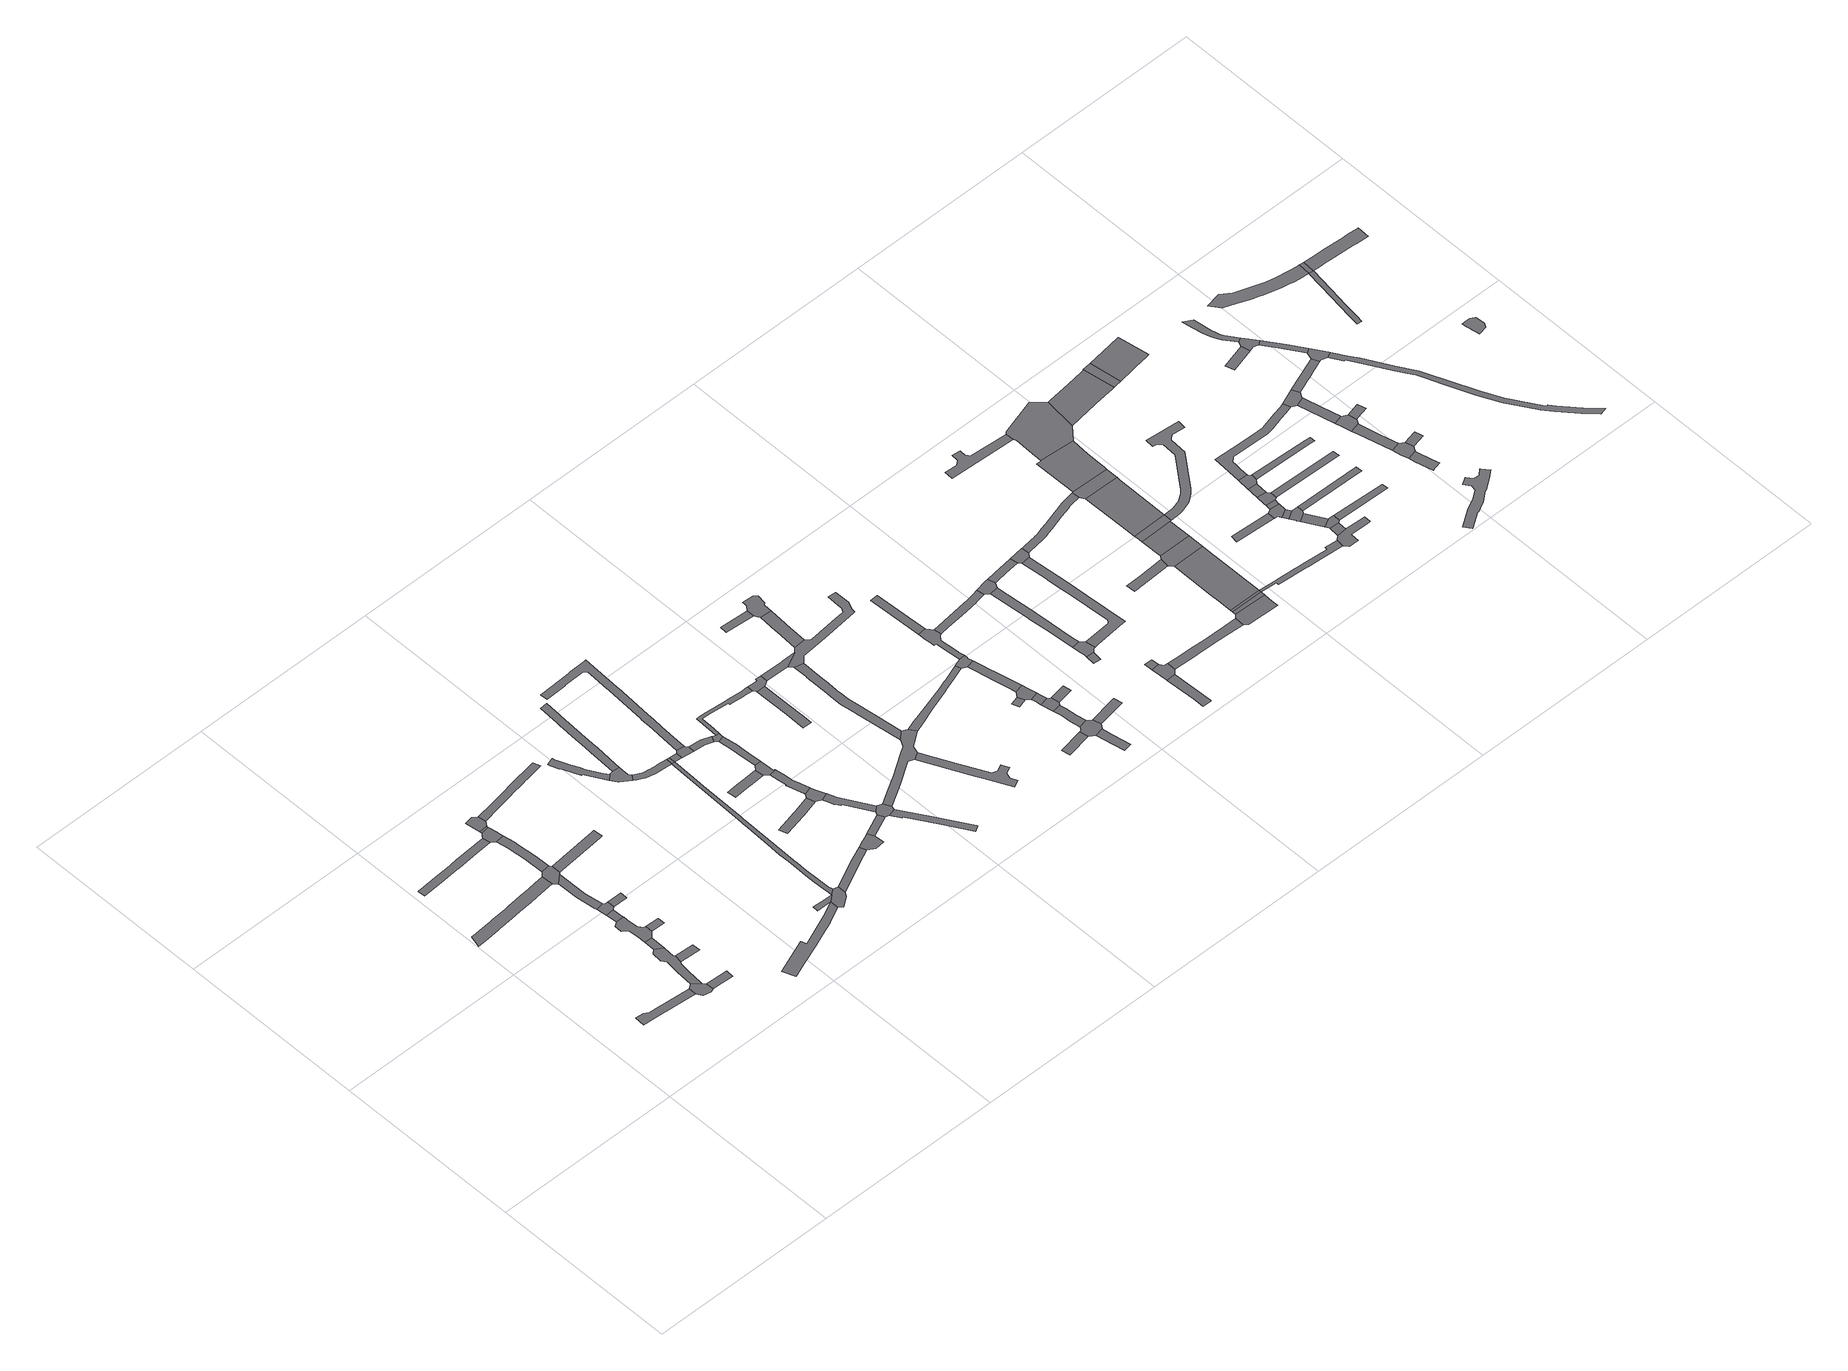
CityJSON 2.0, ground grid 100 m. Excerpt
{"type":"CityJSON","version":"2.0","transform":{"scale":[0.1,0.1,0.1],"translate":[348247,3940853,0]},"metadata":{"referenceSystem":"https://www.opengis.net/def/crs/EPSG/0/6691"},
"CityObjects":{
"road1":{"type":"Road","attributes":{"RoadStructureAttribute.sectionType":"1"},"geometry":[{"type":"MultiSurface","lod":"1","boundaries":[[[0,1,2,3,4,5,6,7]]]}]},
"road2":{"type":"Road","attributes":{"RoadStructureAttribute.sectionType":"1"},"geometry":[{"type":"MultiSurface","lod":"1","boundaries":[[[8,9,10,11,12,13,14,15,16,17,18,19,20,21,22,23,24,25,26,27,28,29,30,31,32,33,34,35]]]}]},
"road3":{"type":"Road","geometry":[{"type":"MultiSurface","lod":"1","boundaries":[[[36,37,38,0,7,39,40,41]]]}]},
"road4":{"type":"Road","geometry":[{"type":"MultiSurface","lod":"1","boundaries":[[[42,43,44,45,46,47,48,49,38,37,50,51,52,53,54,55,56,57,58]]]}]},
"road5":{"type":"Road","geometry":[{"type":"MultiSurface","lod":"1","boundaries":[[[59,60,61,62,36,41]]]}]},
"road6":{"type":"Road","attributes":{"RoadStructureAttribute.sectionType":"1"},"geometry":[{"type":"MultiSurface","lod":"1","boundaries":[[[63,64,65,66,67,68,69,70,71,72,73,74,75,76]]]}]},
"road7":{"type":"Road","geometry":[{"type":"MultiSurface","lod":"1","boundaries":[[[77,78,79,44,43]]]}]},
"road8":{"type":"Road","geometry":[{"type":"MultiSurface","lod":"1","boundaries":[[[57,80,81,58]]]}]},
"road9":{"type":"Road","geometry":[{"type":"MultiSurface","lod":"1","boundaries":[[[82,83,84,85,86,79,78,87,88,89,90,91,92,93,94,95,96]]]}]},
"road10":{"type":"Road","attributes":{"RoadStructureAttribute.sectionType":"1"},"geometry":[{"type":"MultiSurface","lod":"1","boundaries":[[[97,95,94,98,99]]]}]},
"road11":{"type":"Road","geometry":[{"type":"MultiSurface","lod":"1","boundaries":[[[100,101,102,103,104,105,106,97,99]]]}]},
"road12":{"type":"Road","geometry":[{"type":"MultiSurface","lod":"1","boundaries":[[[107,108,88,87]]]}]},
"road13":{"type":"Road","attributes":{"RoadStructureAttribute.sectionType":"1"},"geometry":[{"type":"MultiSurface","lod":"1","boundaries":[[[109,110,111,105,104,112,113,114]]]}]},
"road14":{"type":"Road","geometry":[{"type":"MultiSurface","lod":"1","boundaries":[[[109,114,115,116,117,118,35,34]]]}]},
"road15":{"type":"Road","geometry":[{"type":"MultiSurface","lod":"1","boundaries":[[[119,120,121,122,101,100]]]}]},
"road16":{"type":"Road","attributes":{"RoadStructureAttribute.sectionType":"1"},"geometry":[{"type":"MultiSurface","lod":"1","boundaries":[[[123,124,125,126,127,128,118,117,129,130,131,132,133]]]}]},
"road17":{"type":"Road","geometry":[{"type":"MultiSurface","lod":"1","boundaries":[[[134,135,136,137,138,76,75,123,133]]]}]},
"road18":{"type":"Road","attributes":{"RoadStructureAttribute.sectionType":"1"},"geometry":[{"type":"MultiSurface","lod":"1","boundaries":[[[137,136,139,140]]]}]},
"road19":{"type":"Road","geometry":[{"type":"MultiSurface","lod":"1","boundaries":[[[139,141,142,143,144,140]]]}]},
"road20":{"type":"Road","attributes":{"RoadStructureAttribute.sectionType":"1"},"geometry":[{"type":"MultiSurface","lod":"1","boundaries":[[[145,146,147,148,149,150,151,152,116,115]]]}]},
"road21":{"type":"Road","attributes":{"RoadStructureAttribute.sectionType":"1"},"geometry":[{"type":"MultiSurface","lod":"1","boundaries":[[[153,154,155,156,157,158,159,160,161,162,163,164,165,166,167,168]]]}]},
"road22":{"type":"Road","attributes":{"RoadStructureAttribute.sectionType":"1"},"geometry":[{"type":"MultiSurface","lod":"1","boundaries":[[[141,169,170,171,172,173,174,175,176,177,178,179,180,181,182,183,184,142]]]}]},
"road23":{"type":"Road","geometry":[{"type":"MultiSurface","lod":"1","boundaries":[[[185,186,187,188,160,189]]]}]},
"road24":{"type":"Road","geometry":[{"type":"MultiSurface","lod":"1","boundaries":[[[160,159,190,191,192,193,194,189]]]}]},
"road25":{"type":"Road","attributes":{"RoadStructureAttribute.sectionType":"1"},"geometry":[{"type":"MultiSurface","lod":"1","boundaries":[[[195,196,197,198,199,200,201,202,203,204,205,206,207,208,209,210,211,212]]]}]},
"road26":{"type":"Road","geometry":[{"type":"MultiSurface","lod":"1","boundaries":[[[213,214,215,204,203,216,217,218,219]]]}]},
"road27":{"type":"Road","attributes":{"RoadStructureAttribute.sectionType":"1"},"geometry":[{"type":"MultiSurface","lod":"1","boundaries":[[[194,220,221,222,223,224,225,226,227,228,229,230,231,232,233,234,235,236,237,238,239,240,241,242,243,244,245,246,189]]]}]},
"road28":{"type":"Road","attributes":{"RoadStructureAttribute.sectionType":"1"},"geometry":[{"type":"MultiSurface","lod":"1","boundaries":[[[247,248,193,192,249,250]]]}]},
"road29":{"type":"Road","attributes":{"RoadStructureAttribute.sectionType":"1"},"geometry":[{"type":"MultiSurface","lod":"1","boundaries":[[[251,252,253,254,255,256,257,258,219,218,259,260,261,262,263,234]]]}]},
"road30":{"type":"Road","attributes":{"RoadStructureAttribute.sectionType":"1"},"geometry":[{"type":"MultiSurface","lod":"1","boundaries":[[[264,265,266,267,268,269,270,271,215,214,272,273,274,275,276,277,278,279,280,281,282,283,284,285]]]}]},
"road31":{"type":"Road","geometry":[{"type":"MultiSurface","lod":"1","boundaries":[[[286,287,288,289,290,291,292,293,294,295,296]]]}]},
"road32":{"type":"Road","geometry":[{"type":"MultiSurface","lod":"1","boundaries":[[[251,234,233,297]]]}]},
"road33":{"type":"Road","geometry":[{"type":"MultiSurface","lod":"1","boundaries":[[[298,299,300,301,302,303,304,247,250]]]}]},
"road34":{"type":"Road","attributes":{"RoadStructureAttribute.sectionType":"1"},"geometry":[{"type":"MultiSurface","lod":"1","boundaries":[[[233,305,306,297]]]}]},
"road35":{"type":"Road","geometry":[{"type":"MultiSurface","lod":"1","boundaries":[[[307,308,309,310,311,312,313,314,315,316]]]}]},
"road36":{"type":"Road","geometry":[{"type":"MultiSurface","lod":"1","boundaries":[[[317,318,306,305,319,320]]]}]},
"road37":{"type":"Road","attributes":{"RoadStructureAttribute.sectionType":"1"},"geometry":[{"type":"MultiSurface","lod":"1","boundaries":[[[321,322,323,324,325,326,327,328,329,330,331,332,333,334,318,317,335,336,337,338,339,340,341,342,343,344,345,346,347,348,349,350,351,352,353,354,355,356]]]}]},
"road38":{"type":"Road","attributes":{"RoadStructureAttribute.sectionType":"1"},"geometry":[{"type":"MultiSurface","lod":"1","boundaries":[[[300,357,358,301]]]}]},
"road39":{"type":"Road","geometry":[{"type":"MultiSurface","lod":"1","boundaries":[[[359,360,361,362,363,364,296,295,365,366]]]}]},
"road40":{"type":"Road","attributes":{"RoadStructureAttribute.sectionType":"1"},"geometry":[{"type":"MultiSurface","lod":"1","boundaries":[[[363,367,368,369,370,371,372,373,374,375,376,377,378,364]]]}]},
"road41":{"type":"Road","attributes":{"RoadStructureAttribute.sectionType":"1"},"geometry":[{"type":"MultiSurface","lod":"1","boundaries":[[[379,380,381,382,320,319]]]}]},
"road42":{"type":"Road","geometry":[{"type":"MultiSurface","lod":"1","boundaries":[[[371,383,384,385,386,387,316,315,372]]]}]},
"road43":{"type":"Road","attributes":{"RoadStructureAttribute.sectionType":"1"},"geometry":[{"type":"MultiSurface","lod":"1","boundaries":[[[388,389,390,391,392,393,394,395,359,366]]]}]},
"road44":{"type":"Road","attributes":{"RoadStructureAttribute.sectionType":"1"},"geometry":[{"type":"MultiSurface","lod":"1","boundaries":[[[396,397,398,399,400,386,385,401,402,403,404,405]]]}]},
"road45":{"type":"Road","geometry":[{"type":"MultiSurface","lod":"1","boundaries":[[[406,407,408,394,393,358,357,409]]]}]},
"road46":{"type":"Road","geometry":[{"type":"MultiSurface","lod":"1","boundaries":[[[410,381,380,405,404,411,412]]]}]},
"road47":{"type":"Road","attributes":{"RoadStructureAttribute.sectionType":"1"},"geometry":[{"type":"MultiSurface","lod":"1","boundaries":[[[413,414,415,416,417,418,419,420,406,409]]]}]},
"road48":{"type":"Road","attributes":{"RoadStructureAttribute.sectionType":"1"},"geometry":[{"type":"MultiSurface","lod":"1","boundaries":[[[421,422,423,424,425,426,427,428,429,430,431,432,410,412,433,434,435,436,437,438,439,440,441,442]]]}]},
"road49":{"type":"Road","geometry":[{"type":"MultiSurface","lod":"1","boundaries":[[[443,444,445,446,447,448,449,408,407,450,451,452,453,454,455,456,457,458,459]]]}]},
"road50":{"type":"Road","attributes":{"RoadStructureAttribute.sectionType":"1"},"geometry":[{"type":"MultiSurface","lod":"1","boundaries":[[[460,461,462,463,464,465,466,467]]]}]},
"road51":{"type":"Road","geometry":[{"type":"MultiSurface","lod":"1","boundaries":[[[468,460,467,469,470,471,472,421,442]]]}]},
"road52":{"type":"Road","attributes":{"RoadStructureAttribute.sectionType":"1"},"geometry":[{"type":"MultiSurface","lod":"1","boundaries":[[[473,474,475,476,477,478,479,480,481,482,483,484,485,486,487,488,489,490,491,454,453]]]}]},
"road53":{"type":"Road","attributes":{"RoadStructureAttribute.sectionType":"1"},"geometry":[{"type":"MultiSurface","lod":"1","boundaries":[[[492,493,494,495,496,497,498,499,500,444,443,501,502,503,504,505,506,507,508,509,510,511,512,513]]]}]},
"road54":{"type":"Road","geometry":[{"type":"MultiSurface","lod":"1","boundaries":[[[469,514,515,516,517,518,519,520,470]]]}]},
"road55":{"type":"Road","geometry":[{"type":"MultiSurface","lod":"1","boundaries":[[[521,522,523,524]]]}]},
"road56":{"type":"Road","attributes":{"RoadStructureAttribute.sectionType":"1"},"geometry":[{"type":"MultiSurface","lod":"1","boundaries":[[[458,525,526,527,528,529,530,531,532,533,534,535,536,537,538,459]]]}]},
"road57":{"type":"Road","geometry":[{"type":"MultiSurface","lod":"1","boundaries":[[[539,540,541,542,543,544,545,546]]]}]},
"road58":{"type":"Road","attributes":{"RoadStructureAttribute.sectionType":"1"},"geometry":[{"type":"MultiSurface","lod":"1","boundaries":[[[547,548,549,550]]]}]},
"road59":{"type":"Road","attributes":{"RoadStructureAttribute.sectionType":"1"},"geometry":[{"type":"MultiSurface","lod":"1","boundaries":[[[516,515,492,513,551,552,553,554,555,556,557,558,559,560,561,562,563,564,565,566,567,568,539,546]]]}]},
"road60":{"type":"Road","geometry":[{"type":"MultiSurface","lod":"1","boundaries":[[[569,570,521,524,543,542,571,572,573,574,575]]]}]},
"road61":{"type":"Road","geometry":[{"type":"MultiSurface","lod":"1","boundaries":[[[576,577,578,579]]]}]},
"road62":{"type":"Road","attributes":{"RoadStructureAttribute.sectionType":"1"},"geometry":[{"type":"MultiSurface","lod":"1","boundaries":[[[580,581,582,583,584,585]]]}]},
"road63":{"type":"Road","geometry":[{"type":"MultiSurface","lod":"1","boundaries":[[[582,586,587,588,589,590,547,550,583]]]}]},
"road64":{"type":"Road","attributes":{"RoadStructureAttribute.sectionType":"1"},"geometry":[{"type":"MultiSurface","lod":"1","boundaries":[[[591,592,589,588,593,594,595,596]]]}]},
"road65":{"type":"Road","geometry":[{"type":"MultiSurface","lod":"1","boundaries":[[[597,579,578,598,599,600,601]]]}]},
"road66":{"type":"Road","geometry":[{"type":"MultiSurface","lod":"1","boundaries":[[[602,596,595,603,604,605]]]}]},
"road67":{"type":"Road","attributes":{"RoadStructureAttribute.sectionType":"1"},"geometry":[{"type":"MultiSurface","lod":"1","boundaries":[[[606,599,598,607,602,605]]]}]},
"road68":{"type":"Road","attributes":{"RoadStructureAttribute.sectionType":"1"},"geometry":[{"type":"MultiSurface","lod":"1","boundaries":[[[608,609,610,611,612,613,614,615,616,617,618,597,601]]]}]},
"road69":{"type":"Road","geometry":[{"type":"MultiSurface","lod":"1","boundaries":[[[532,613,612,619,620,621,622,623,624,625,533]]]}]},
"road70":{"type":"Road","geometry":[{"type":"MultiSurface","lod":"1","boundaries":[[[626,627,628,629,630,631,632,633,625,624,634,635,636,637,638,639,640]]]}]},
"road71":{"type":"Road","geometry":[{"type":"MultiSurface","lod":"1","boundaries":[[[641,642,604,603]]]}]},
"road72":{"type":"Road","attributes":{"RoadStructureAttribute.sectionType":"1"},"geometry":[{"type":"MultiSurface","lod":"1","boundaries":[[[586,643,644,645,646,587]]]}]},
"road73":{"type":"Road","attributes":{"RoadStructureAttribute.sectionType":"1"},"geometry":[{"type":"MultiSurface","lod":"1","boundaries":[[[626,647,648,649,627]]]}]},
"road74":{"type":"Road","attributes":{"RoadStructureAttribute.sectionType":"1"},"geometry":[{"type":"MultiSurface","lod":"1","boundaries":[[[650,651,652,653,654,655,656,657,658,659,660,661,662,663,640,639]]]}]},
"road75":{"type":"Road","geometry":[{"type":"MultiSurface","lod":"1","boundaries":[[[664,665,666,667]]]}]},
"road76":{"type":"Road","geometry":[{"type":"MultiSurface","lod":"1","boundaries":[[[668,669,667,666,670,671,672,673,674]]]}]},
"road77":{"type":"Road","attributes":{"RoadStructureAttribute.sectionType":"1"},"geometry":[{"type":"MultiSurface","lod":"1","boundaries":[[[675,676,677,678,679,680,681,682]]]}]},
"road78":{"type":"Road","attributes":{"RoadStructureAttribute.sectionType":"1"},"geometry":[{"type":"MultiSurface","lod":"1","boundaries":[[[673,683,684,685,686,687,688,689,690,691,692,674]]]}]},
"road79":{"type":"Road","geometry":[{"type":"MultiSurface","lod":"1","boundaries":[[[693,694,695,696,697,698,677,676]]]}]},
"road80":{"type":"Road","attributes":{"RoadStructureAttribute.sectionType":"1"},"geometry":[{"type":"MultiSurface","lod":"1","boundaries":[[[699,700,697,696]]]}]},
"road81":{"type":"Road","geometry":[{"type":"MultiSurface","lod":"1","boundaries":[[[688,701,702,703,657,656,689]]]}]},
"road82":{"type":"Road","attributes":{"RoadStructureAttribute.sectionType":"1"},"geometry":[{"type":"MultiSurface","lod":"1","boundaries":[[[704,705,706,707,708,709,710,711,672,671,712,713,714,715,716,717,718,719,720]]]}]},
"road83":{"type":"Road","attributes":{"RoadStructureAttribute.sectionType":"1"},"geometry":[{"type":"MultiSurface","lod":"1","boundaries":[[[701,721,722,723,724,725,726,702]]]}]},
"road84":{"type":"Road","attributes":{"RoadStructureAttribute.sectionType":"1"},"geometry":[{"type":"MultiSurface","lod":"1","boundaries":[[[727,728,729,730,731,732,733,734,735,736,737,694,693]]]}]},
"road85":{"type":"Road","geometry":[{"type":"MultiSurface","lod":"1","boundaries":[[[719,738,739,725,724,720]]]}]},
"road86":{"type":"Road","geometry":[{"type":"MultiSurface","lod":"1","boundaries":[[[740,741,742,743,744,745,746]]]}]},
"road87":{"type":"Road","geometry":[{"type":"MultiSurface","lod":"1","boundaries":[[[747,748,749,732,731,750,751]]]}]},
"road88":{"type":"Road","attributes":{"RoadStructureAttribute.sectionType":"1"},"geometry":[{"type":"MultiSurface","lod":"1","boundaries":[[[752,753,754,755,756,757,758,759,760,761,762,763,739,738,764,765,766,767,768,769,770,771,772,773,774,775,776,777]]]}]},
"road89":{"type":"Road","attributes":{"RoadStructureAttribute.sectionType":"1"},"geometry":[{"type":"MultiSurface","lod":"1","boundaries":[[[748,778,779,749]]]}]},
"road90":{"type":"Road","geometry":[{"type":"MultiSurface","lod":"1","boundaries":[[[779,778,780,781,782]]]}]},
"road91":{"type":"Road","attributes":{"RoadStructureAttribute.sectionType":"1"},"geometry":[{"type":"MultiSurface","lod":"1","boundaries":[[[781,783,784,785,786,787,788,789,782]]]}]},
"road92":{"type":"Road","geometry":[{"type":"MultiSurface","lod":"1","boundaries":[[[786,785,790,791,792,740,746]]]}]},
"road93":{"type":"Road","attributes":{"RoadStructureAttribute.sectionType":"1"},"geometry":[{"type":"MultiSurface","lod":"1","boundaries":[[[792,791,793,794]]]}]},
"road94":{"type":"Road","attributes":{"RoadStructureAttribute.sectionType":"1"},"geometry":[{"type":"MultiSurface","lod":"1","boundaries":[[[795,796,797,798,799,800,801,802,803,804]]]}]},
"road95":{"type":"Road","geometry":[{"type":"MultiSurface","lod":"1","boundaries":[[[793,805,806,807,808,794]]]}]},
"road96":{"type":"Road","attributes":{"RoadStructureAttribute.sectionType":"1"},"geometry":[{"type":"MultiSurface","lod":"1","boundaries":[[[809,810,811,807,806,812,813,814,815]]]}]},
"road97":{"type":"Road","geometry":[{"type":"MultiSurface","lod":"1","boundaries":[[[815,814,816,817,752,777]]]}]},
"road98":{"type":"Road","attributes":{"RoadStructureAttribute.sectionType":"1"},"geometry":[{"type":"MultiSurface","lod":"1","boundaries":[[[818,819,820,821,822,823,824,825,826,780,778,827,828,829,830,831,832,833]]]}]},
"road99":{"type":"Road","attributes":{"RoadStructureAttribute.sectionType":"1"},"geometry":[{"type":"MultiSurface","lod":"1","boundaries":[[[834,835,836,817,816,837,838,839,840,841]]]}]},
"road100":{"type":"Road","attributes":{"RoadStructureAttribute.sectionType":"1"},"geometry":[{"type":"MultiSurface","lod":"1","boundaries":[[[842,843,844,845]]]}]},
"road101":{"type":"Road","geometry":[{"type":"MultiSurface","lod":"1","boundaries":[[[846,847,848,841,840,849,850,851,852,853,795,804]]]}]},
"road102":{"type":"Road","attributes":{"RoadStructureAttribute.sectionType":"1"},"geometry":[{"type":"MultiSurface","lod":"1","boundaries":[[[854,855,856,857,858,859,860,861,862,863,864,865,866,867,868,869,870,871,872,873,874,875,876,877,878,879,880,881,882,883,884,885,886,887,888,889,806,805]]]}]},
"road103":{"type":"Road","geometry":[{"type":"MultiSurface","lod":"1","boundaries":[[[890,891,892,842,845,893,894,895,896]]]}]},
"road104":{"type":"Road","attributes":{"RoadStructureAttribute.sectionType":"1"},"geometry":[{"type":"MultiSurface","lod":"1","boundaries":[[[895,897,898,899,896]]]}]},
"road105":{"type":"Road","geometry":[{"type":"MultiSurface","lod":"1","boundaries":[[[900,899,898,901,902,903,904,905,906,907]]]}]},
"road106":{"type":"Road","attributes":{"RoadStructureAttribute.sectionType":"1"},"geometry":[{"type":"MultiSurface","lod":"1","boundaries":[[[891,890,908,909,910]]]}]},
"road107":{"type":"Road","attributes":{"RoadStructureAttribute.sectionType":"1"},"geometry":[{"type":"MultiSurface","lod":"1","boundaries":[[[906,905,911,912]]]}]},
"road108":{"type":"Road","attributes":{"RoadStructureAttribute.sectionType":"1"},"geometry":[{"type":"MultiSurface","lod":"1","boundaries":[[[913,914,915,916]]]}]},
"road109":{"type":"Road","geometry":[{"type":"MultiSurface","lod":"1","boundaries":[[[909,917,918,919,920,921,922,910]]]}]},
"road110":{"type":"Road","geometry":[{"type":"MultiSurface","lod":"1","boundaries":[[[912,911,923,914,913,924,925]]]}]},
"road111":{"type":"Road","geometry":[{"type":"MultiSurface","lod":"1","boundaries":[[[926,927,928,929,930,916,915,818,833,931]]]}]},
"road112":{"type":"Road","attributes":{"RoadStructureAttribute.sectionType":"1"},"geometry":[{"type":"MultiSurface","lod":"1","boundaries":[[[932,933,934,935,921,920,936]]]}]},
"road113":{"type":"Road","geometry":[{"type":"MultiSurface","lod":"1","boundaries":[[[937,932,936,938,939,940,941]]]}]},
"road114":{"type":"Road","attributes":{"RoadStructureAttribute.sectionType":"1"},"geometry":[{"type":"MultiSurface","lod":"1","boundaries":[[[849,942,943,944,945,946,947,948,949,950,951,850]]]}]},
"road115":{"type":"Road","attributes":{"RoadStructureAttribute.sectionType":"1"},"geometry":[{"type":"MultiSurface","lod":"1","boundaries":[[[924,952,953,925]]]}]},
"road116":{"type":"Road","attributes":{"RoadStructureAttribute.sectionType":"1"},"geometry":[{"type":"MultiSurface","lod":"1","boundaries":[[[954,955,900,907]]]}]},
"road117":{"type":"Road","attributes":{"RoadStructureAttribute.sectionType":"1"},"geometry":[{"type":"MultiSurface","lod":"1","boundaries":[[[956,957,918,917]]]}]},
"road118":{"type":"Road","attributes":{"RoadStructureAttribute.sectionType":"1"},"geometry":[{"type":"MultiSurface","lod":"1","boundaries":[[[938,958,959,960,961,939]]]}]},
"road119":{"type":"Road","geometry":[{"type":"MultiSurface","lod":"1","boundaries":[[[962,947,946,963,964,965]]]}]},
"road120":{"type":"Road","attributes":{"RoadStructureAttribute.sectionType":"1"},"geometry":[{"type":"MultiSurface","lod":"1","boundaries":[[[966,967,968,969,970,971,972,973,974,975,976,977,978,979,980,981,982,983,984,985,986,987,988,989,990,991,992,937,941]]]}]},
"road121":{"type":"Road","attributes":{"RoadStructureAttribute.sectionType":"1"},"geometry":[{"type":"MultiSurface","lod":"1","boundaries":[[[964,993,994,995,996,997,998,965]]]}]},
"road122":{"type":"Road","attributes":{"RoadStructureAttribute.sectionType":"1"},"geometry":[{"type":"MultiSurface","lod":"1","boundaries":[[[999,1000,1001,1002,1003,1004,1005,1006,1007,1008,1009,1010,1011,1012,1013,1014,1015,1016,1017,1018,1019,1020,1021]]]}]},
"road123":{"type":"Road","attributes":{"RoadStructureAttribute.sectionType":"1"},"geometry":[{"type":"MultiSurface","lod":"1","boundaries":[[[1022,1023,1024,1025,1026,1027,1028,1029]]]}]},
"road124":{"type":"Road","geometry":[{"type":"MultiSurface","lod":"1","boundaries":[[[1028,1030,1031,1032,1033,1034,1035,1029]]]}]},
"road125":{"type":"Road","attributes":{"RoadStructureAttribute.sectionType":"1"},"geometry":[{"type":"MultiSurface","lod":"1","boundaries":[[[1036,1037,1033,1032,1038,1039,1040]]]}]},
"road126":{"type":"Road","geometry":[{"type":"MultiSurface","lod":"1","boundaries":[[[1041,1042,1043,1044,1040,1039,1045]]]}]},
"road127":{"type":"Road","attributes":{"RoadStructureAttribute.sectionType":"1"},"geometry":[{"type":"MultiSurface","lod":"1","boundaries":[[[1046,1047,1048,1043,1042]]]}]},
"road128":{"type":"Road","geometry":[{"type":"MultiSurface","lod":"1","boundaries":[[[1049,979,978,1048,1047,1050,1051]]]}]},
"road129":{"type":"Road","geometry":[{"type":"MultiSurface","lod":"1","boundaries":[[[1052,1053,1054,1031,1030]]]}]},
"road130":{"type":"Road","geometry":[{"type":"MultiSurface","lod":"1","boundaries":[[[1055,1056,1057,1058,1041,1045]]]}]},
"road131":{"type":"Road","attributes":{"RoadStructureAttribute.sectionType":"1"},"geometry":[{"type":"MultiSurface","lod":"1","boundaries":[[[1059,1060,1061,1062]]]}]},
"road132":{"type":"Road","attributes":{"RoadStructureAttribute.sectionType":"1"},"geometry":[{"type":"MultiSurface","lod":"1","boundaries":[[[1063,1064,1065,1066,1067,1068,1069,1070,1071,1072,1073,1049,1051]]]}]},
"road133":{"type":"Road","attributes":{"RoadStructureAttribute.sectionType":"1"},"geometry":[{"type":"MultiSurface","lod":"1","boundaries":[[[1074,1075,1076,1077,1078,1079,1080,1081,1082,1083,1084,1085,1086,1087,1088]]]}]},
"road134":{"type":"Road","geometry":[{"type":"MultiSurface","lod":"1","boundaries":[[[1081,1059,1062,1089,1090,1091,1082]]]}]},
"road135":{"type":"Road","attributes":{"RoadStructureAttribute.sectionType":"1"},"geometry":[{"type":"MultiSurface","lod":"1","boundaries":[[[1092,1093,1094,1095,1091,1090,1096,1097,1098,1099]]]}]},
"road136":{"type":"Road","geometry":[{"type":"MultiSurface","lod":"1","boundaries":[[[1100,1101,1092,1099,1102,1071,1070,1103,1104]]]}]},
"road137":{"type":"Road","attributes":{"RoadStructureAttribute.sectionType":"1"},"geometry":[{"type":"MultiSurface","lod":"1","boundaries":[[[1105,1106,1107,1108,1109,1110,1111,1112,1113,1114,1115,1116,1117,1118,1119,1120,1121,1122,1123,1124,1100,1104,1125,1126,1127,1128,1129,1130,1131,1132,1133,1134,1135,1136,1137,1138,1139,1140,1141,1142,1143,1144,1145,1146,1147]]]}]},
"road138":{"type":"Road","attributes":{"RoadStructureAttribute.sectionType":"1"},"geometry":[{"type":"MultiSurface","lod":"1","boundaries":[[[1148,1149,1150,1151,1152,1153,1154,1155,1156,1157,1158,1159,1160,1161,1162,1163,1164,1165,1166,1167,1168,1169,1170,1171,1172,1173,1174,1175]]]}]},
"road139":{"type":"Road","attributes":{"RoadStructureAttribute.sectionType":"1"},"geometry":[{"type":"MultiSurface","lod":"1","boundaries":[[[1176,1177,1178,1179,1180,1181,1182,1183,1184,1185,1164]]]}]},
"road140":{"type":"Road","geometry":[{"type":"MultiSurface","lod":"1","boundaries":[[[1186,1165,1164,1185,1187,1188]]]}]},
"road141":{"type":"Road","geometry":[{"type":"MultiSurface","lod":"1","boundaries":[[[1189,1190,1191,1192,1193,1194,1195,1196,1197,1198]]]}]},
"road142":{"type":"Road","attributes":{"RoadStructureAttribute.sectionType":"1"},"geometry":[{"type":"MultiSurface","lod":"1","boundaries":[[[1199,1200,1201,1202,1203,1204,1205,1206,1188,1187,1207,1208,1209,1210,1211,1212,1213,1214,1215]]]}]}
},
"vertices":[
[505,405,0],[320,422,0],[282,425,0],[259,440,0],[214,443,0],[211,389,0],[306,381,0],[506,366,0],
[444,1331,0],[402,1326,0],[346,1320,0],[290,1315,0],[288,1315,0],[276,1313,0],[247,1311,0],[165,1303,0],[159,1303,0],[148,1302,0],[75,1296,0],[49,1293,0],[23,1292,0],[6,1230,0],[52,1233,0],[135,1240,0],[142,1240,0],[153,1242,0],[167,1243,0],[252,1251,0],[283,1254,0],[319,1257,0],[352,1260,0],[396,1264,0],[451,1271,0],[455,1271,0],[497,1276,0],[495,1336,0],
[580,377,0],[569,392,0],[530,423,0],[523,336,0],[563,326,0],[582,334,0],
[589,598,0],[595,659,0],[555,685,0],[534,667,0],[529,614,0],[546,591,0],[541,546,0],[537,512,0],[573,447,0],[574,457,0],[574,460,0],[575,469,0],[575,473,0],[579,509,0],[582,539,0],[590,549,0],[596,590,0],
[636,331,0],[696,328,0],[699,369,0],[617,374,0],
[289,1670,0],[255,1667,0],[248,1667,0],[163,1660,0],[150,1659,0],[38,1650,0],[41,1610,0],[167,1620,0],[172,1620,0],[250,1627,0],[272,1628,0],[382,1637,0],[470,1644,0],[463,1684,0],
[595,679,0],[595,740,0],[554,740,0],
[699,542,0],[697,585,0],
[524,862,0],[528,861,0],[552,838,0],[554,782,0],[554,766,0],[621,767,0],[622,807,0],[614,807,0],[594,836,0],[591,893,0],[591,901,0],[590,912,0],[590,916,0],[548,914,0],[525,900,0],
[543,974,0],[589,924,0],[585,978,0],
[600,989,0],[600,1029,0],[585,1029,0],[579,1034,0],[577,1035,0],[537,1029,0],[541,997,0],
[695,766,0],[696,805,0],
[519,1256,0],[520,1143,0],[535,1041,0],[564,1126,0],[561,1144,0],[560,1293,0],
[570,1303,0],[569,1351,0],[560,1363,0],[515,1359,0],
[678,988,0],[680,1016,0],[681,1029,0],[608,1029,0],
[494,1626,0],[503,1567,0],[506,1529,0],[508,1512,0],[509,1503,0],[513,1454,0],[559,1402,0],[558,1456,0],[551,1539,0],[548,1572,0],[538,1632,0],
[535,1656,0],[533,1668,0],[526,1714,0],[482,1707,0],[476,1700,0],
[525,1724,0],[480,1718,0],
[542,1749,0],[537,1789,0],[513,1806,0],[469,1800,0],
[840,1329,0],[842,1330,0],[844,1330,0],[854,1331,0],[849,1380,0],[843,1380,0],[840,1379,0],[816,1377,0],
[899,136,0],[982,168,0],[1090,208,0],[1149,232,0],[1227,263,0],[1231,265,0],[1315,305,0],[1315,350,0],[1253,320,0],[1235,311,0],[1234,311,0],[1070,244,0],[1067,243,0],[1063,253,0],[1056,272,0],[873,201,0],
[633,1765,0],[723,1781,0],[750,1786,0],[806,1796,0],[845,1803,0],[848,1803,0],[857,1805,0],[947,1820,0],[933,1858,0],[848,1843,0],[846,1843,0],[828,1840,0],[767,1829,0],[762,1828,0],[728,1822,0],[640,1807,0],
[1308,379,0],[1238,383,0],[1236,353,0],[1278,351,0],[1347,378,0],
[1337,290,0],[1384,325,0],[1400,347,0],[1401,393,0],[1376,401,0],
[973,1804,0],[974,1799,0],[977,1790,0],[993,1751,0],[1001,1736,0],[1025,1681,0],[1037,1654,0],[1043,1655,0],[1105,1550,0],[1131,1572,0],[1113,1599,0],[1073,1671,0],[1063,1694,0],[1044,1734,0],[1030,1767,0],[1019,1796,0],[1016,1803,0],[1012,1817,0],
[1189,1519,0],[1191,1575,0],[1152,1576,0],[1129,1515,0],[1131,1512,0],[1180,1476,0],[1199,1504,0],
[1370,419,0],[1368,435,0],[1367,448,0],[1366,528,0],[1366,537,0],[1366,579,0],[1367,624,0],[1367,626,0],[1371,777,0],[1377,979,0],[1378,990,0],[1384,1239,0],[1387,1326,0],[1390,1429,0],[1372,1430,0],[1368,1326,0],[1357,987,0],[1356,958,0],[1355,922,0],[1349,789,0],[1345,708,0],[1345,653,0],[1345,618,0],[1344,526,0],[1344,483,0],[1346,415,0],[1346,414,0],
[1628,499,0],[1543,462,0],[1561,428,0],[1643,465,0],
[1375,1464,0],[1326,1469,0],[1319,1470,0],[1286,1472,0],[1277,1474,0],[1248,1478,0],[1241,1481,0],[1212,1495,0],[1195,1466,0],[1230,1449,0],[1231,1449,0],[1272,1440,0],[1279,1438,0],
[1180,2067,0],[1174,1954,0],[1172,1930,0],[1172,1929,0],[1171,1916,0],[1167,1851,0],[1163,1763,0],[1160,1725,0],[1192,1601,0],[1202,1728,0],[1202,1730,0],[1202,1739,0],[1203,1763,0],[1207,1835,0],[1208,1849,0],[1208,1854,0],[1210,1897,0],[1211,1915,0],[1215,1979,0],[1215,1982,0],[1215,1985,0],[1220,2071,0],
[1656,871,0],[1572,850,0],[1565,849,0],[1480,828,0],[1476,827,0],[1445,820,0],[1457,777,0],[1575,803,0],[1582,805,0],[1674,829,0],[1662,873,0],
[1389,1463,0],
[1679,444,0],[1729,448,0],[1725,501,0],[1710,535,0],[1707,534,0],[1671,518,0],[1666,516,0],
[1428,1425,0],[1431,1459,0],
[1536,1143,0],[1506,1142,0],[1494,1141,0],[1435,1137,0],[1439,1112,0],[1441,1091,0],[1527,1096,0],[1532,1096,0],[1617,1101,0],[1614,1148,0],
[1484,1467,0],[1444,1474,0],[1494,1418,0],[1497,1452,0],
[1240,2086,0],[1352,2091,0],[1358,2092,0],[1467,2096,0],[1481,2082,0],[1478,2035,0],[1475,1974,0],[1475,1972,0],[1473,1937,0],[1468,1842,0],[1460,1719,0],[1459,1715,0],[1455,1638,0],[1452,1592,0],[1490,1565,0],[1492,1593,0],[1494,1624,0],[1497,1672,0],[1497,1676,0],[1500,1717,0],[1504,1786,0],[1511,1890,0],[1512,1897,0],[1513,1932,0],[1515,1957,0],[1517,2006,0],[1517,2007,0],[1523,2114,0],[1523,2117,0],[1524,2140,0],[1514,2139,0],[1429,2135,0],[1422,2135,0],[1415,2134,0],[1317,2129,0],[1238,2126,0],
[1838,551,0],[1821,586,0],
[1744,832,0],[1743,834,0],[1735,853,0],[1721,888,0],[1716,904,0],[1677,893,0],[1679,830,0],[1705,816,0],
[1702,955,0],[1694,985,0],[1691,996,0],[1687,1034,0],[1680,1087,0],[1643,1082,0],[1649,1029,0],[1654,991,0],[1650,989,0],[1649,989,0],[1675,899,0],[1676,896,0],
[1557,1412,0],[1597,1396,0],[1614,1426,0],[1565,1445,0],
[1680,1093,0],[1672,1089,0],[1667,1170,0],[1634,1169,0],[1616,1148,0],
[1713,796,0],[1727,761,0],[1730,756,0],[1743,735,0],[1749,737,0],[1828,604,0],[1854,627,0],[1764,781,0],
[1619,1353,0],[1621,1334,0],[1623,1318,0],[1623,1317,0],[1628,1241,0],[1663,1245,0],[1658,1321,0],[1658,1327,0],[1649,1390,0],[1615,1382,0],
[1897,558,0],[1901,577,0],[1884,615,0],[1857,545,0],
[1632,1419,0],[1649,1402,0],[1650,1418,0],
[1888,495,0],[1893,498,0],[1986,347,0],[2068,214,0],[2098,232,0],[2094,239,0],[1980,424,0],[1923,516,0],
[1930,1530,0],[1917,1530,0],[1894,1531,0],[1888,1531,0],[1821,1536,0],[1816,1536,0],[1808,1537,0],[1804,1537,0],[1694,1548,0],[1656,1549,0],[1637,1549,0],[1632,1422,0],[1652,1456,0],[1654,1531,0],[1693,1530,0],[1803,1519,0],[1803,1509,0],[1815,1508,0],[1880,1502,0],[1886,1502,0],[1917,1500,0],[1929,1500,0],
[2243,874,0],[2202,837,0],[2184,800,0],[2140,773,0],[2027,701,0],[2020,697,0],[1960,660,0],[1964,614,0],[2019,647,0],[2138,722,0],[2168,711,0],[2205,732,0],[2216,770,0],[2234,783,0],[2292,824,0],[2293,824,0],[2269,859,0],
[1942,1481,0],[1942,1373,0],[1943,1293,0],[1941,1186,0],[1990,1185,0],[1989,1234,0],[1987,1325,0],[1989,1482,0],
[1942,1486,0],[2017,1498,0],[2017,1538,0],[1987,1539,0],[1986,1528,0],
[2282,475,0],[2289,461,0],[2310,419,0],[2373,287,0],[2379,290,0],[2411,305,0],[2395,340,0],[2404,369,0],[2427,380,0],[2439,386,0],[2431,403,0],[2421,424,0],[2402,414,0],[2386,407,0],[2358,417,0],[2320,494,0],[2274,590,0],[2270,597,0],[2230,681,0],
[2161,1473,0],[2160,1398,0],[2160,1393,0],[2158,1261,0],[2158,1234,0],[2157,1171,0],[2168,1086,0],[2169,1083,0],[2173,1049,0],[2225,1003,0],[2224,1012,0],[2220,1046,0],[2209,1126,0],[2202,1173,0],[2203,1226,0],[2203,1229,0],[2204,1299,0],[2205,1319,0],[2205,1329,0],[2206,1410,0],[2206,1432,0],[2206,1462,0],
[2078,1497,0],[2141,1495,0],[2223,1537,0],[2171,1535,0],[2154,1536,0],[2143,1536,0],[2070,1537,0],
[2242,1861,0],[2089,1869,0],[2087,1832,0],[2242,1819,0],
[2367,850,0],[2411,866,0],[2429,872,0],[2548,912,0],[2550,913,0],[2617,936,0],[2636,942,0],[2691,961,0],[2681,989,0],[2587,957,0],[2586,956,0],[2540,941,0],[2360,888,0],[2321,877,0],
[2305,1563,0],[2312,1684,0],[2312,1693,0],[2317,1787,0],[2257,1790,0],[2251,1687,0],[2251,1678,0],[2244,1558,0],
[2808,328,0],[2676,302,0],[2684,258,0],[2817,283,0],
[2239,1494,0],[2357,1505,0],[2404,1509,0],[2466,1516,0],[2575,1528,0],[2581,1529,0],[2582,1547,0],[2601,1592,0],[2601,1628,0],[2602,1671,0],[2558,1673,0],[2556,1591,0],[2556,1586,0],[2542,1561,0],[2517,1559,0],[2389,1546,0],[2355,1543,0],[2326,1542,0],
[2262,1895,0],[2261,1883,0],[2319,1834,0],[2331,1842,0],[2338,1890,0],[2323,1906,0],[2263,1910,0],
[2706,654,0],[2718,617,0],[2766,630,0],[2750,666,0],
[2920,118,0],[2902,214,0],[2892,270,0],[2847,263,0],[2864,172,0],[2876,110,0],
[2909,295,0],[2900,339,0],[2875,356,0],[2831,347,0],[2820,330,0],
[2817,452,0],[2821,401,0],[2866,406,0],[2860,470,0],[2853,502,0],[2809,493,0],
[2770,693,0],[2787,615,0],[2831,625,0],[2819,679,0],[2814,702,0],
[2797,560,0],[2864,517,0],[2857,559,0],[2841,570,0],
[2834,608,0],[2792,591,0],
[2812,712,0],[2785,837,0],[2776,876,0],[2770,906,0],[2759,956,0],[2717,947,0],[2721,927,0],[2739,835,0],[2741,826,0],[2743,816,0],[2760,737,0],
[2752,984,0],[2752,986,0],[2754,994,0],[2754,1000,0],[2754,1005,0],[2754,1006,0],[2722,1003,0],
[2736,1240,0],[2693,1238,0],[2694,1196,0],[2697,1167,0],[2699,1142,0],[2710,1143,0],[2714,1097,0],[2721,1008,0],[2749,1033,0],[2748,1043,0],[2746,1063,0],[2739,1145,0],[2758,1168,0],[2767,1170,0],[2761,1210,0],
[2951,532,0],[2944,574,0],
[3013,314,0],[3063,324,0],[3055,368,0],[3031,364,0],
[2721,1532,0],[2680,1530,0],[2691,1280,0],
[2820,1177,0],[2911,1187,0],[2972,1194,0],[2994,1197,0],[2999,1198,0],[3015,1201,0],[3067,1210,0],[3058,1250,0],[3036,1246,0],[3007,1240,0],[2987,1236,0],[2968,1234,0],[2829,1217,0],[2826,1217,0],
[3135,580,0],[3174,576,0],[3178,627,0],[3138,630,0],
[3138,663,0],[3139,643,0],[3193,643,0],[3205,645,0],[3196,697,0],[3175,716,0],[3134,713,0],
[3356,67,0],[3348,285,0],[3300,283,0],[3301,261,0],[3307,153,0],[3308,122,0],[3308,62,0],[3357,61,0],
[3172,759,0],[3158,949,0],[3156,974,0],[3156,976,0],[3146,1081,0],[3135,1199,0],[3089,1193,0],[3109,980,0],[3111,965,0],[3123,850,0],
[3367,307,0],[3370,355,0],[3351,356,0],[3338,377,0],[3295,375,0],[3299,286,0],
[3334,418,0],[3293,421,0],
[3148,1226,0],[3140,1266,0],[3128,1264,0],
[3329,1096,0],[3331,1068,0],[3337,1000,0],[3340,969,0],[3340,964,0],[3357,724,0],[3350,715,0],[3344,708,0],[3226,648,0],[3350,660,0],[3371,662,0],[3408,666,0],[3392,895,0],[3382,1016,0],[3373,1117,0],[3363,1232,0],[3317,1229,0],
[3154,1226,0],[3168,1228,0],[3225,1235,0],[3302,1244,0],[3297,1285,0],[3188,1271,0],
[3491,302,0],[3516,302,0],[3637,297,0],[3668,296,0],[3771,292,0],[3772,342,0],[3704,343,0],[3589,345,0],[3504,349,0],[3497,349,0],[3417,353,0],
[3380,1254,0],[3375,1294,0],
[3776,822,0],[3638,816,0],[3558,813,0],[3559,787,0],[3560,766,0],[3656,770,0],[3770,776,0],
[3960,307,0],[3962,354,0],[3790,359,0],[3789,275,0],[3959,270,0],
[3764,1380,0],[3709,1371,0],[3692,1368,0],[3676,1364,0],[3553,1328,0],[3518,1318,0],[3499,1313,0],[3480,1308,0],[3466,1306,0],[3461,1305,0],[3442,1302,0],[3385,1295,0],[3450,1263,0],[3467,1265,0],[3488,1269,0],[3507,1273,0],[3509,1274,0],[3529,1279,0],[3550,1285,0],[3634,1310,0],[3687,1325,0],[3701,1329,0],[3708,1330,0],[3713,1331,0],[3716,1331,0],[3770,1340,0],
[3962,379,0],[3790,379,0],
[3963,392,0],[3962,392,0],[3790,391,0],
[3962,676,0],[3962,718,0],[3962,753,0],[3790,752,0],[3789,515,0],[3790,457,0],[3790,454,0],
[3962,794,0],[3962,839,0],[3790,839,0],
[3962,960,0],[3788,956,0],
[3793,1834,0],[3592,1848,0],[3577,1870,0],[3579,1903,0],[3535,1906,0],[3531,1869,0],[3508,1851,0],[3442,1854,0],[3440,1807,0],[3795,1790,0],
[3969,961,0],[3970,1006,0],[3787,1002,0],[3787,988,0],
[3785,1155,0],[3786,1101,0],[3786,1088,0],[3970,1218,0],[3971,1292,0],[3971,1310,0],[3785,1314,0],
[3973,1377,0],[3773,1381,0],
[4417,369,0],[4350,375,0],[4348,361,0],[4224,371,0],[4205,373,0],[4186,374,0],[4167,376,0],[4066,384,0],[4049,385,0],[4048,373,0],[4049,372,0],[4050,358,0],[4214,345,0],[4216,345,0],[4304,338,0],[4413,329,0],
[3797,1614,0],[3770,1614,0],[3770,1583,0],[3973,1399,0],[3973,1407,0],[3976,1502,0],[3981,1602,0],[3798,1614,0],
[4307,695,0],[4098,708,0],[4090,668,0],[4305,656,0],
[3802,1776,0],[3800,1692,0],[3798,1616,0],[4039,1669,0],[4060,1844,0],[4023,1879,0],[3999,1903,0],[3804,1843,0],
[4025,963,0],[4040,965,0],[4054,969,0],[4067,973,0],[4080,978,0],[4093,984,0],[4106,991,0],[4118,999,0],[4129,1007,0],[4140,1016,0],[4150,1026,0],[4160,1037,0],[4293,1215,0],[4298,1307,0],[4321,1327,0],[4394,1321,0],[4398,1365,0],[4216,1381,0],[4213,1336,0],[4234,1334,0],[4251,1315,0],[4254,1312,0],[4249,1231,0],[4126,1065,0],[4118,1057,0],[4110,1050,0],[4101,1042,0],[4092,1036,0],[4083,1030,0],[4073,1024,0],[4063,1019,0],[4052,1015,0],[4041,1012,0],[4040,1012,0],[4031,1009,0],[4020,1008,0],
[4382,705,0],[4331,708,0],[4322,703,0],[4308,656,0],[4325,655,0],[4335,637,0],[4378,662,0],
[4346,617,0],[4350,611,0],[4393,636,0],
[4429,635,0],[4356,601,0],[4368,579,0],[4369,577,0],[4371,574,0],[4376,564,0],[4420,589,0],[4429,602,0],
[4382,709,0],[4384,732,0],[4333,736,0],
[4433,465,0],[4477,489,0],
[4494,440,0],[4444,443,0],[4440,389,0],[4490,393,0],
[4399,742,0],[4401,777,0],[4400,777,0],[4388,793,0],[4338,797,0],[4334,745,0],
[4444,445,0],[4506,449,0],[4508,488,0],
[4484,304,0],[4487,353,0],[4581,351,0],[4602,351,0],[4601,388,0],[4433,307,0],
[4343,861,0],[4342,858,0],[4342,849,0],[4341,834,0],[4393,858,0],
[4348,929,0],[4409,879,0],[4411,912,0],[4410,912,0],[4398,926,0],
[4096,1678,0],[4205,1692,0],[4301,1704,0],[4311,1705,0],[4332,1708,0],[4307,1876,0],[4288,1874,0],[4246,1868,0],[4201,1862,0],[4075,1846,0],
[4794,441,0],[4791,475,0],
[4781,596,0],[4781,629,0],
[4773,730,0],[4771,766,0],
[4735,869,0],[4754,868,0],[4753,897,0],[4724,898,0],
[4307,1880,0],[4345,1710,0],[4378,1715,0],[4353,1883,0],
[4401,972,0],[4404,1007,0],[4405,1027,0],[4422,1042,0],[4427,1047,0],[4632,1041,0],[4643,1041,0],[4668,1047,0],[4723,1061,0],[4735,1064,0],[4743,1066,0],[4794,1078,0],[4818,1087,0],[4803,1125,0],[4784,1118,0],[4738,1107,0],[4654,1085,0],[4639,1081,0],[4638,1081,0],[4632,1081,0],[4610,1082,0],[4459,1086,0],[4446,1087,0],[4435,1087,0],[4409,1088,0],[4404,1088,0],[4359,1089,0],
[4471,1729,0],[4484,1731,0],[4565,1742,0],[4577,1744,0],[4551,1911,0],[4440,1895,0],
[4899,8,0],[4984,65,0],[4986,62,0],[5030,85,0],[5039,90,0],[5084,125,0],[5100,134,0],[5109,140,0],[5140,162,0],[5158,175,0],[5198,206,0],[5167,242,0],[5166,243,0],[5138,218,0],[5108,222,0],[5086,253,0],[5049,229,0],[5072,196,0],[5065,167,0],[5015,132,0],[5013,131,0],[4960,104,0],[4874,45,0],
[4990,471,0],[5013,379,0],[5024,382,0],[5036,385,0],[5062,391,0],[5052,432,0],[5031,516,0],[4983,504,0],
[5047,541,0],[5037,585,0],[5011,601,0],[4963,589,0],[4968,565,0],[4972,546,0],
[4920,761,0],[4951,637,0],[4987,700,0],[4961,808,0],[4912,796,0],
[4966,877,0],[4940,893,0],[4891,881,0],[4902,838,0],[4977,833,0],
[4915,994,0],[4893,1089,0],[4845,1073,0],
[4888,1158,0],[4891,1095,0],[4906,1121,0],
[5121,559,0],[5116,580,0],[5111,603,0],
[4985,835,0],[5051,851,0],[5045,873,0],[5040,895,0],
[4905,1498,0],[4774,1463,0],[4789,1418,0],[4917,1452,0],
[4913,1124,0],[4969,1145,0],[4976,1148,0],[4992,1154,0],[5043,1174,0],[5047,1175,0],[5062,1181,0],[5095,1194,0],[5079,1232,0],[5045,1218,0],[4893,1160,0],
[4827,1731,0],[4838,1670,0],[4849,1635,0],[4857,1616,0],[4858,1614,0],[4864,1600,0],[4871,1584,0],[4916,1524,0],[4938,1539,0],[4895,1598,0],[4887,1615,0],[4879,1647,0],[4876,1659,0],[4863,1756,0],[4818,1783,0],
[4942,1459,0],[4968,1451,0],[4990,1467,0],
[5115,1285,0],[5058,1371,0],[5034,1407,0],[4998,1457,0],[5012,1391,0],[5017,1383,0],[5020,1379,0],[5092,1270,0],
[5167,1201,0],[5162,1210,0],[5081,1236,0],[5106,1199,0],[5137,1188,0],
[5817,123,0],[5747,195,0],[5668,284,0],[5646,315,0],[5640,312,0],[5634,319,0],[5627,329,0],[5622,335,0],[5620,339,0],[5548,456,0],[5533,478,0],[5485,581,0],[5424,729,0],[5390,814,0],[5373,854,0],[5373,855,0],[5368,862,0],[5317,949,0],[5238,1087,0],[5207,1136,0],[5176,1121,0],[5184,1123,0],[5205,1086,0],[5242,1023,0],[5293,935,0],[5328,875,0],[5348,842,0],[5360,815,0],[5365,803,0],[5398,720,0],[5399,719,0],[5459,571,0],[5509,465,0],[5515,456,0],[5598,323,0],[5601,318,0],[5603,314,0],[5604,314,0],[5641,264,0],[5720,174,0],[5724,170,0],[5727,166,0],[5780,112,0],
[5004,1722,0],[5068,1697,0],[5123,1676,0],[5143,1668,0],[5166,1660,0],[5182,1655,0],[5212,1645,0],[5242,1637,0],[5273,1629,0],[5305,1623,0],[5322,1620,0],[5336,1617,0],[5370,1612,0],[5397,1609,0],[5402,1609,0],[5413,1608,0],[5421,1607,0],[5426,1673,0],[5408,1674,0],[5378,1677,0],[5361,1680,0],[5306,1688,0],[5302,1689,0],[5251,1702,0],[5155,1734,0],[5100,1754,0],[5047,1790,0],[4965,1775,0],
[5397,1435,0],[5388,1377,0],[5377,1299,0],[5369,1241,0],[5394,1240,0],[5399,1275,0],[5405,1316,0],[5412,1363,0],[5419,1411,0],[5447,1604,0],
[5437,1672,0],[5447,1606,0],[5451,1671,0],
[5779,861,0],[5775,909,0],[5752,925,0],[5706,923,0],[5707,909,0],[5708,896,0],[5709,890,0],[5710,881,0],[5720,828,0],[5765,836,0],
[5768,1654,0],[5749,1655,0],[5723,1656,0],[5701,1657,0],[5689,1658,0],[5662,1660,0],[5582,1664,0],[5496,1668,0],[5493,1603,0],[5516,1603,0],[5545,1601,0],[5547,1601,0],[5679,1593,0],[5684,1593,0],[5692,1592,0],[5695,1592,0],[5764,1588,0]
]}
